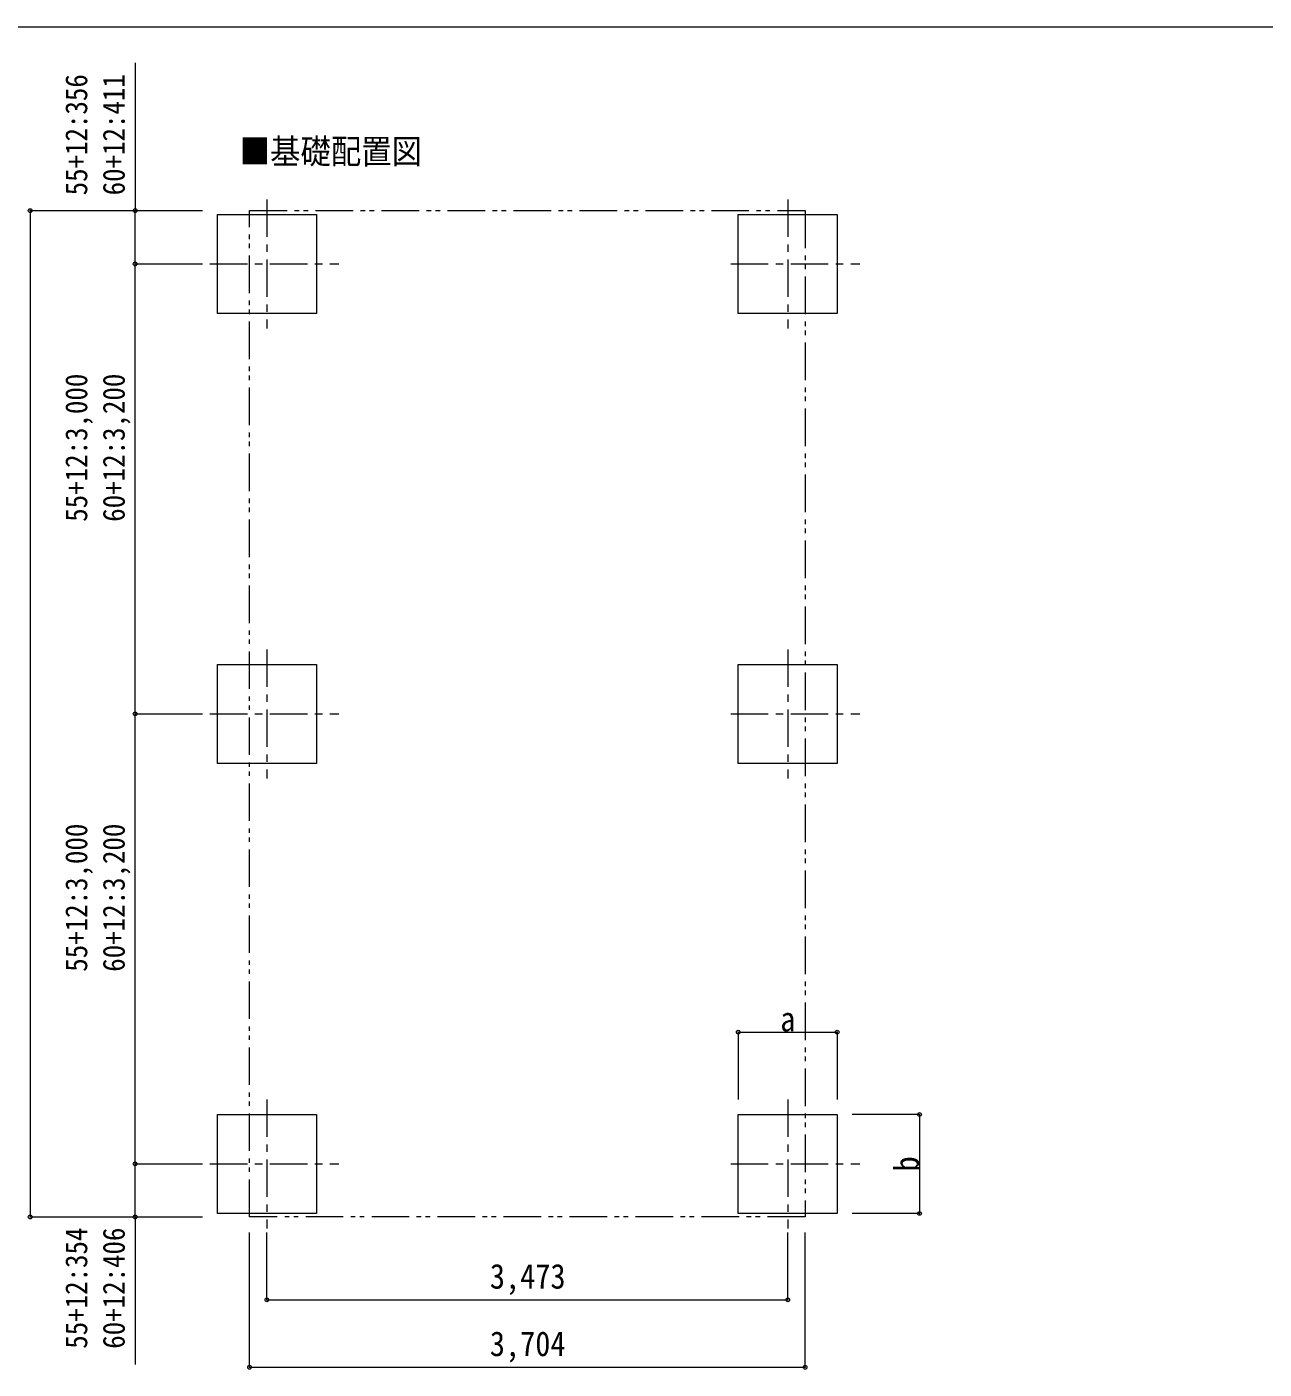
# Model space of a CAD drawing. Units: millimetres at full size, sheet at 1:50. Extents: x -14053 to 14053, y -9700 to 9700.
# Drawn here: x -6610 to 1640, y 751 to 9700 of the extents above; entities that cross this region are included whole.
import ezdxf
from ezdxf.enums import TextEntityAlignment as Align

# ---------------------------------------------------------------- set-up
doc = ezdxf.new("R2010")
doc.units = ezdxf.units.MM
doc.header["$LTSCALE"] = 50
doc.header["$PDMODE"] = 32
doc.header["$PDSIZE"] = 25
doc.linetypes.add('CHAIN1', pattern=[8, 5, -1, 1, -1])
doc.linetypes.add('DOUBLE_CHAIN1', pattern=[8.8, 5, -1, 0.6, -0.6, 0.6, -1])
doc.layers.add('1-7_ハッチ', color=7, linetype='Continuous')
for name, color, linetype, lineweight in [('1-8_外構', 6, 'Continuous', 5), ('1-A_文字', 4, 'Continuous', 13), ('F-0_ﾚｲﾔ240', 7, 'Continuous', 9)]:
    doc.layers.add(name, color=color, linetype=linetype, lineweight=lineweight)
doc.styles.add('ＭＳ ゴシック', font='')
doc.styles.get('ＭＳ ゴシック').set_extended_font_data('MS Gothic')

msp = doc.modelspace()

# ---------------------------------------------------------------- linework, layer by layer
at = {"layer": '1-8_外構'}
for p, q in [((-5888.17, 9459.36), (-5888.17, 8474.78)), ((-6588.17, 8474.78), (-5438.17, 8474.78)), ((-6588.17, 8474.78), (-6588.17, 1765.44)), ((-5888.17, 8119.17), (-5888.17, 8474.78)), ((-5888.17, 8119.17), (-5438.17, 8119.17)), ((-5888.17, 5119.17), (-5888.17, 8119.17)), ((-5888.17, 5119.17), (-5438.17, 5119.17)), ((-5888.17, 2119.17), (-5888.17, 5119.17)), ((-1866.17, 2998.22), (-1866.17, 2548.22)), ((-657.17, 2449.22), (-1107.17, 2449.22)), ((-657.17, 2449.22), (-657.17, 1789.17)), ((-5888.17, 2119.17), (-5438.17, 2119.17)), ((-5888.17, 1765.44), (-5888.17, 2119.17)), ((-6588.17, 1765.44), (-5438.17, 1765.44)), ((-5888.17, 1765.44), (-5888.17, 780.86)), ((-657.17, 1789.17), (-1107.17, 1789.17)), ((-5124.67, 763.33), (-5124.67, 1662.98)), ((-5009.17, 1212.98), (-5009.17, 1662.98)), ((-1536.17, 1212.98), (-1536.17, 1662.98)), ((-1420.67, 763.33), (-1420.67, 1662.98)), ((-5009.17, 1212.98), (-1536.17, 1212.98)), ((-5124.67, 763.33), (-1420.67, 763.33))]:
    msp.add_line(p, q, dxfattribs=at)
msp.add_lwpolyline([(-1866.17, 2998.22), (-1206.17, 2998.22), (-1206.17, 2548.22)], dxfattribs=at)
for p in [(-6588.17, 8474.78), (-5888.17, 8474.78), (-5888.17, 8119.17), (-5888.17, 5119.17), (-1866.17, 2998.22), (-1206.17, 2998.22), (-657.17, 2449.22), (-5888.17, 2119.17), (-657.17, 1789.17), (-6588.17, 1765.44), (-5888.17, 1765.44), (-5009.17, 1212.98), (-1536.17, 1212.98), (-5124.67, 763.33), (-1420.67, 763.33)]:
    msp.add_point(p, dxfattribs=at)
at = {"layer": '1-A_文字', "linetype": 'CHAIN1'}
for p, q in [((-5009.17, 8549.22), (-5009.17, 7689.17)), ((-1536.17, 8549.22), (-1536.17, 7689.17)), ((-5389.17, 8119.17), (-4529.17, 8119.17)), ((-1916.17, 8119.17), (-1056.17, 8119.17)), ((-5009.17, 5549.22), (-5009.17, 4689.17)), ((-1536.17, 5549.22), (-1536.17, 4689.17)), ((-5389.17, 5119.17), (-4529.17, 5119.17)), ((-1916.17, 5119.17), (-1056.17, 5119.17)), ((-5009.17, 2549.22), (-5009.17, 1689.17)), ((-1536.17, 2549.22), (-1536.17, 1689.17)), ((-5389.17, 2119.17), (-4529.17, 2119.17)), ((-1916.17, 2119.17), (-1056.17, 2119.17))]:
    msp.add_line(p, q, dxfattribs=at)
at = {"layer": '1-A_文字'}
for p, q in [((-5339.17, 8449.22), (-4679.17, 8449.22)), ((-5339.17, 7789.17), (-5339.17, 8449.22)), ((-4679.17, 8449.22), (-4679.17, 7789.17)), ((-1866.17, 8449.22), (-1206.17, 8449.22)), ((-1866.17, 7789.17), (-1866.17, 8449.22)), ((-1206.17, 8449.22), (-1206.17, 7789.17)), ((-4679.17, 7789.17), (-5339.17, 7789.17)), ((-1206.17, 7789.17), (-1866.17, 7789.17)), ((-5339.17, 5449.22), (-4679.17, 5449.22)), ((-5339.17, 4789.17), (-5339.17, 5449.22)), ((-4679.17, 5449.22), (-4679.17, 4789.17)), ((-1866.17, 5449.22), (-1206.17, 5449.22)), ((-1866.17, 4789.17), (-1866.17, 5449.22)), ((-1206.17, 5449.22), (-1206.17, 4789.17)), ((-4679.17, 4789.17), (-5339.17, 4789.17)), ((-1206.17, 4789.17), (-1866.17, 4789.17)), ((-5339.17, 2449.22), (-4679.17, 2449.22)), ((-5339.17, 1789.17), (-5339.17, 2449.22)), ((-4679.17, 2449.22), (-4679.17, 1789.17)), ((-1866.17, 2449.22), (-1206.17, 2449.22)), ((-1866.17, 1789.17), (-1866.17, 2449.22)), ((-1206.17, 2449.22), (-1206.17, 1789.17)), ((-4679.17, 1789.17), (-5339.17, 1789.17)), ((-1206.17, 1789.17), (-1866.17, 1789.17))]:
    msp.add_line(p, q, dxfattribs=at)
at = {"layer": '1-A_文字', "color": 7, "linetype": 'DOUBLE_CHAIN1', "lineweight": 9}
msp.add_lwpolyline([(-5124.67, 8474.78), (-1420.67, 8474.78), (-1420.67, 1765.44), (-5124.67, 1765.44)], close=True, dxfattribs=at)
at = {"layer": 'F-0_ﾚｲﾔ240', "color": 5}
msp.add_line((-14053.43, 9700), (13346.57, 9700), dxfattribs=at)

# ---------------------------------------------------------------- texts
at = {"layer": '1-7_ハッチ', "style": 'ＭＳ ゴシック', "width": 0.9}
msp.add_text('■基礎配置図', height=165, dxfattribs=at).set_placement((-5190.51, 8737.55), align=Align.BOTTOM_LEFT)
at = {"layer": '1-8_外構', "color": 7, "style": 'ＭＳ ゴシック', "width": 0.9}
for s, height, p in [('55+12:356', 146.6, (-6163.17, 8576.64)), ('60+12:411', 146.6, (-5913.17, 8576.64)), ('55+12:3,000', 146.6, (-6163.17, 6400.42)), ('60+12:3,200', 146.6, (-5913.17, 6400.42)), ('55+12:3,000', 146.6, (-6163.17, 3400.42)), ('60+12:3,200', 146.6, (-5913.17, 3400.42)), ('b', 165, (-612.17, 2069.2)), ('55+12:354', 146.6, (-6163.17, 886.91)), ('60+12:406', 146.6, (-5913.17, 886.91))]:
    msp.add_text(s, height=height, rotation=90, dxfattribs=at).set_placement(p, align=Align.BOTTOM_LEFT)
for s, p in [('a', (-1586.17, 2953.22)), ('3,473', (-3522.67, 1237.98)), ('3,704', (-3522.67, 788.33))]:
    msp.add_text(s, height=165, dxfattribs=at).set_placement(p, align=Align.BOTTOM_LEFT)

doc.saveas('drawing.dxf')
